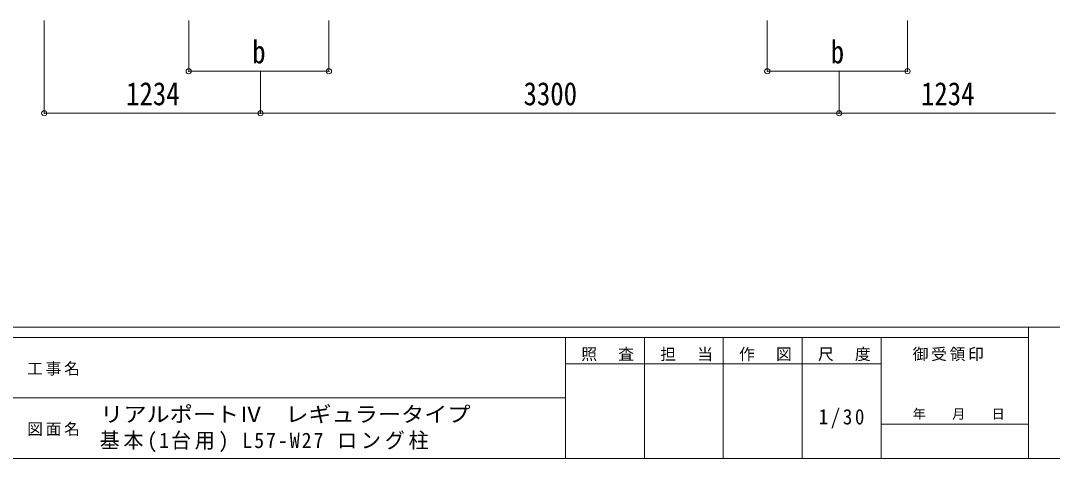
# Model space of a CAD drawing. Units: millimetres at full size, sheet at 1:30. Extents: x -8385 to 8479, y -5853 to 5787.
# Drawn here: x -360 to 5525, y -5853 to -3353 of the extents above; entities that cross this region are included whole.
import ezdxf
from ezdxf.enums import TextEntityAlignment as Align

# ---------------------------------------------------------------- set-up
doc = ezdxf.new("R2010")
doc.units = ezdxf.units.MM
doc.header["$LTSCALE"] = 30
doc.header["$PDMODE"] = 32
doc.header["$PDSIZE"] = 30
doc.layers.add('0-A_寸法', color=6, linetype='Continuous', lineweight=9)
doc.layers.add('F-0_240', color=7, linetype='Continuous', lineweight=9)
doc.styles.add('ＭＳ ゴシック', font='')
doc.styles.get('ＭＳ ゴシック').set_extended_font_data('MS Gothic')

msp = doc.modelspace()

# ---------------------------------------------------------------- linework, layer by layer
at = {"layer": '0-A_寸法'}
for p, q in [((-225.87, -3881.84), (-225.87, -3352.89)), ((598.33, -3641.86), (598.33, -3352.89)), ((1398.33, -3641.86), (1398.33, -3352.89)), ((3898.33, -3641.86), (3898.33, -3352.89)), ((4698.33, -3641.86), (4698.33, -3352.89)), ((598.33, -3641.86), (1398.33, -3641.86)), ((1008.13, -3881.84), (1008.13, -3641.86)), ((3898.33, -3641.86), (4698.33, -3641.86)), ((4308.13, -3881.84), (4308.13, -3641.86)), ((-225.87, -3881.84), (1008.13, -3881.84)), ((1008.13, -3881.84), (4308.13, -3881.84)), ((4308.13, -3881.84), (5542.13, -3881.84))]:
    msp.add_line(p, q, dxfattribs=at)
for p in [(598.33, -3641.86), (1398.33, -3641.86), (3898.33, -3641.86), (4698.33, -3641.86), (-225.87, -3881.84), (1008.13, -3881.84), (4308.13, -3881.84)]:
    msp.add_point(p, dxfattribs=at)
at = {"layer": 'F-0_240', "color": 5}
for p, q in [((-8385.45, -5102.66), (8054.55, -5102.66)), ((5387.79, -5102.66), (5387.79, -5852.66)), ((-8385.45, -5162.66), (5387.79, -5162.66)), ((2747.79, -5162.66), (2747.79, -5852.66)), ((3197.79, -5162.66), (3197.79, -5852.66)), ((3647.79, -5162.66), (3647.79, -5852.66)), ((4097.79, -5162.66), (4097.79, -5852.66)), ((4547.79, -5162.66), (4547.79, -5852.66)), ((2747.79, -5312.66), (4547.79, -5312.66)), ((-3402.21, -5507.66), (2747.79, -5507.66)), ((4547.79, -5657.66), (5387.79, -5657.66)), ((-8385.45, -5852.66), (8054.55, -5852.66))]:
    msp.add_line(p, q, dxfattribs=at)

# ---------------------------------------------------------------- texts
at = {"layer": '0-A_寸法', "color": 7, "style": 'ＭＳ ゴシック', "width": 0.85}
for s, p in [('b', (960.83, -3636.86)), ('b', (4260.83, -3636.86)), ('1234', (241.13, -3875.84)), ('3300', (2508.13, -3875.84)), ('1234', (4775.13, -3875.84))]:
    msp.add_text(s, height=132, dxfattribs=at).set_placement(p, align=Align.BOTTOM_LEFT)
at = {"layer": 'F-0_240', "style": 'ＭＳ ゴシック', "width": 1.1}
msp.add_text('リアルポートⅣ\u3000レギュラータイプ', height=87.98, dxfattribs=at).set_placement((93.72, -5671.05), align=Align.BOTTOM_LEFT)
at = {"layer": 'F-0_240', "style": 'ＭＳ ゴシック'}
msp.add_text('年\u3000\u3000月\u3000\u3000日', height=54.99, dxfattribs=at).set_placement((4727.79, -5642.66), align=Align.BOTTOM_LEFT)
at = {"layer": 'F-0_240', "attachment_point": 7, "style": 'ＭＳ ゴシック'}
for s, insert, char_height in [('\\T1.17;照\u3000査', (2837.79, -5297.66), 65.98), ('\\T1.17;担\u3000当', (3287.79, -5297.66), 65.98), ('\\T1.17;作\u3000図', (3737.79, -5297.66), 65.98), ('\\T1.17;尺\u3000度', (4187.79, -5297.66), 65.98), ('\\T1.17;御受領印', (4727.79, -5297.66), 65.98), ('\\T1.17;工事名', (-323.11, -5380.16), 65.98), ('\\T1.28;\\W0.9;1/30', (4191.54, -5680.16), 87.98), ('\\T1.17;図面名', (-323.11, -5725.16), 65.98), ('\\T1.19;\\W0.95;基本(1台用)\\~L57-W27\\~ロング柱', (90.66, -5817.05), 87.98)]:
    msp.add_mtext(s, dxfattribs=dict(at, insert=insert, char_height=char_height))

doc.saveas('drawing.dxf')
